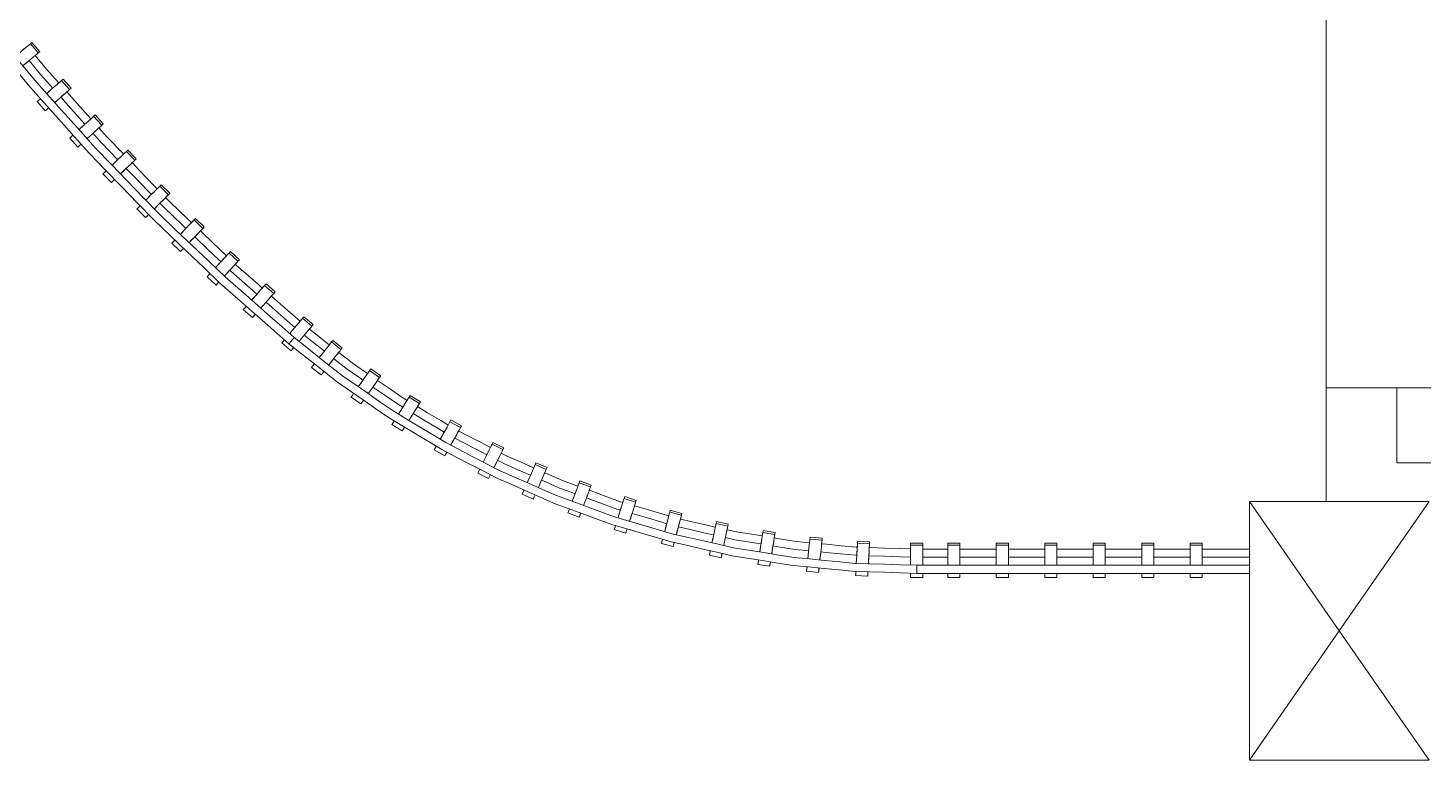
# Model space of a CAD drawing. Header units: inches. Extents: x -578 to 1873, y 397 to 1812.
# Drawn here: x 487.2 to 659.9, y 821.7 to 912.3 of the extents above; entities that cross this region are included whole.
import ezdxf

# ---------------------------------------------------------------- set-up
doc = ezdxf.new("R2010")
doc.units = ezdxf.units.IN
doc.header["$MEASUREMENT"] = 0
doc.layers.add('A-FLOR-HRAL', color=11, linetype='Continuous', lineweight=9)
doc.layers.add('A-WALL', color=113, linetype='Continuous', lineweight=13)

# ---------------------------------------------------------------- blocks, each defined once
blk = doc.blocks.new('3D Cad File Example_dwg_Railing - 1 1_2_ x 1_2_ w 2_r-2185616-_3D_-3522-Level 1')
at = {"layer": 'A-FLOR-HRAL'}
for p, q in [((-2.25, -0.75), (-2.25, 0.75)), ((-2.25, 0.75), (-2, 0.75)), ((-2, 0.75), (-1.8, 0.75)), ((-2, 0.75), (-1.9, 0.75)), ((-2, -0.75), (-2, 0.75)), ((-1.8, 0.75), (-1.9, 0.75)), ((-1.8, 0.75), (-1.25, 0.75)), ((-1.8, 0.75), (-1.52, 0.75)), ((-1.25, 0.75), (-1.52, 0.75)), ((-1.25, 0.75), (-0.45, 0.75)), ((-1.25, 0.75), (-0.85, 0.75)), ((-0.45, 0.75), (-0.85, 0.75)), ((-0.45, 0.75), (0.45, 0.75)), ((-0.45, 0.75), (0, 0.75)), ((0.45, 0.75), (0, 0.75)), ((0.5, 0.75), (0.45, 0.75)), ((0.45, 0.75), (0.5, 0.75)), ((1.8, 0.75), (1.5, 0.75)), ((1.8, 0.75), (1.52, 0.75)), ((2, 0.75), (1.8, 0.75)), ((1.8, 0.75), (1.9, 0.75)), ((2, 0.75), (1.9, 0.75)), ((2, -0.75), (2, 0.75)), ((-2.25, -0.75), (-2, -0.75)), ((-2, -0.75), (-1.8, -0.75)), ((-2, -0.75), (-1.87, -0.75)), ((-1.8, -0.75), (-1.87, -0.75)), ((-1.8, -0.75), (-1.25, -0.75)), ((-1.8, -0.75), (-1.52, -0.75)), ((-1.25, -0.75), (-1.52, -0.75)), ((-1.25, -0.75), (-0.45, -0.75)), ((-1.25, -0.75), (-0.85, -0.75)), ((-0.45, -0.75), (-0.85, -0.75)), ((-0.45, -0.75), (0.45, -0.75)), ((-0.45, -0.75), (0, -0.75)), ((0.45, -0.75), (0, -0.75)), ((1.8, -0.75), (1.48, -0.75)), ((1.48, -0.75), (1.52, -0.75)), ((1.8, -0.75), (1.52, -0.75)), ((2, -0.75), (1.8, -0.75)), ((1.8, -0.75), (1.9, -0.75)), ((2, -0.75), (1.9, -0.75))]:
    blk.add_line(p, q, dxfattribs=at)
blk = doc.blocks.new('3D Cad File Example_dwg_Railing - 1 1_2_ x 1_2_ w 2_r-2185616-_3D_-V80-Level 1')
at = {"layer": 'A-FLOR-HRAL'}
for p, q in [((-2.25, -0.75), (-2.25, 0.75)), ((-2.25, 0.75), (-2, 0.75)), ((-2, 0.75), (-1.8, 0.75)), ((-2, 0.75), (-1.9, 0.75)), ((-2, -0.75), (-2, 0.75)), ((-1.8, 0.75), (-1.9, 0.75)), ((-1.8, 0.75), (-1.25, 0.75)), ((-1.8, 0.75), (-1.52, 0.75)), ((-1.25, 0.75), (-1.52, 0.75)), ((-1.25, 0.75), (-0.45, 0.75)), ((-1.25, 0.75), (-0.85, 0.75)), ((-0.45, 0.75), (-0.85, 0.75)), ((-0.45, 0.75), (0.45, 0.75)), ((-0.45, 0.75), (0, 0.75)), ((0.45, 0.75), (0, 0.75)), ((1.8, 0.75), (1.47, 0.75)), ((1.47, 0.75), (1.52, 0.75)), ((1.8, 0.75), (1.52, 0.75)), ((2, 0.75), (1.8, 0.75)), ((1.8, 0.75), (1.9, 0.75)), ((2, 0.75), (1.9, 0.75)), ((2, -0.75), (2, 0.75)), ((-2.25, -0.75), (-2, -0.75)), ((-2, -0.75), (-1.8, -0.75)), ((-2, -0.75), (-1.87, -0.75)), ((-1.8, -0.75), (-1.87, -0.75)), ((-1.8, -0.75), (-1.25, -0.75)), ((-1.8, -0.75), (-1.52, -0.75)), ((-1.25, -0.75), (-1.52, -0.75)), ((-1.25, -0.75), (-0.45, -0.75)), ((-1.25, -0.75), (-0.85, -0.75)), ((-0.45, -0.75), (-0.85, -0.75)), ((-0.45, -0.75), (0.45, -0.75)), ((-0.45, -0.75), (0, -0.75)), ((0.45, -0.75), (0, -0.75)), ((1.8, -0.75), (1.47, -0.75)), ((1.8, -0.75), (1.52, -0.75)), ((2, -0.75), (1.8, -0.75)), ((1.8, -0.75), (1.9, -0.75)), ((2, -0.75), (1.9, -0.75))]:
    blk.add_line(p, q, dxfattribs=at)
blk = doc.blocks.new('3D Cad File Example_dwg_Railing - 1 1_2_ x 1_2_ w 2_r-2185616-_3D_-V81-Level 1')
at = {"layer": 'A-FLOR-HRAL'}
for p, q in [((-2.25, -0.75), (-2.25, 0.75)), ((-2.25, 0.75), (-2, 0.75)), ((-2, 0.75), (-1.8, 0.75)), ((-2, 0.75), (-1.9, 0.75)), ((-2, -0.75), (-2, 0.75)), ((-1.8, 0.75), (-1.9, 0.75)), ((-1.8, 0.75), (-1.25, 0.75)), ((-1.8, 0.75), (-1.52, 0.75)), ((-1.25, 0.75), (-1.52, 0.75)), ((-1.25, 0.75), (-0.45, 0.75)), ((-1.25, 0.75), (-0.85, 0.75)), ((-0.45, 0.75), (-0.85, 0.75)), ((-0.45, 0.75), (0.45, 0.75)), ((-0.45, 0.75), (0, 0.75)), ((0.45, 0.75), (0, 0.75)), ((0.5, 0.75), (0.45, 0.75)), ((0.45, 0.75), (0.5, 0.75)), ((1.8, 0.75), (1.5, 0.75)), ((1.8, 0.75), (1.52, 0.75)), ((2, 0.75), (1.8, 0.75)), ((1.8, 0.75), (1.9, 0.75)), ((2, 0.75), (1.9, 0.75)), ((2, -0.75), (2, 0.75)), ((-2.25, -0.75), (-2, -0.75)), ((-2, -0.75), (-1.8, -0.75)), ((-2, -0.75), (-1.87, -0.75)), ((-1.8, -0.75), (-1.87, -0.75)), ((-1.8, -0.75), (-1.25, -0.75)), ((-1.8, -0.75), (-1.52, -0.75)), ((-1.25, -0.75), (-1.52, -0.75)), ((-1.25, -0.75), (-0.45, -0.75)), ((-1.25, -0.75), (-0.85, -0.75)), ((-0.45, -0.75), (-0.85, -0.75)), ((-0.45, -0.75), (0.45, -0.75)), ((-0.45, -0.75), (0, -0.75)), ((0.45, -0.75), (0, -0.75)), ((0.5, -0.75), (0.45, -0.75)), ((0.45, -0.75), (0.5, -0.75)), ((1.8, -0.75), (1.5, -0.75)), ((1.8, -0.75), (1.52, -0.75)), ((2, -0.75), (1.8, -0.75)), ((1.8, -0.75), (1.9, -0.75)), ((2, -0.75), (1.9, -0.75))]:
    blk.add_line(p, q, dxfattribs=at)
blk = doc.blocks.new('3D Cad File Example_dwg_Railing - 1 1_2_ x 1_2_ w 2_r-2185616-_3D_-V82-Level 1')
at = {"layer": 'A-FLOR-HRAL'}
for p, q in [((-2.25, -0.75), (-2.25, 0.75)), ((-2.25, 0.75), (-2, 0.75)), ((-2, 0.75), (-1.8, 0.75)), ((-2, 0.75), (-1.9, 0.75)), ((-2, -0.75), (-2, 0.75)), ((-1.8, 0.75), (-1.9, 0.75)), ((-1.8, 0.75), (-1.25, 0.75)), ((-1.8, 0.75), (-1.52, 0.75)), ((-1.25, 0.75), (-1.52, 0.75)), ((-1.25, 0.75), (-0.45, 0.75)), ((-1.25, 0.75), (-0.85, 0.75)), ((-0.45, 0.75), (-0.85, 0.75)), ((-0.45, 0.75), (0.44, 0.75)), ((-0.45, 0.75), (0, 0.75)), ((0.44, 0.75), (0, 0.75)), ((1.8, 0.75), (1.44, 0.75)), ((1.44, 0.75), (1.52, 0.75)), ((1.8, 0.75), (1.52, 0.75)), ((2, 0.75), (1.8, 0.75)), ((1.8, 0.75), (1.9, 0.75)), ((2, 0.75), (1.9, 0.75)), ((2, -0.75), (2, 0.75)), ((-2.25, -0.75), (-2, -0.75)), ((-2, -0.75), (-1.8, -0.75)), ((-2, -0.75), (-1.87, -0.75)), ((-1.8, -0.75), (-1.87, -0.75)), ((-1.8, -0.75), (-1.25, -0.75)), ((-1.8, -0.75), (-1.52, -0.75)), ((-1.25, -0.75), (-1.52, -0.75)), ((-1.25, -0.75), (-0.45, -0.75)), ((-1.25, -0.75), (-0.85, -0.75)), ((-0.45, -0.75), (-0.85, -0.75)), ((-0.45, -0.75), (0.45, -0.75)), ((-0.45, -0.75), (0, -0.75)), ((0.45, -0.75), (0, -0.75)), ((1.8, -0.75), (1.45, -0.75)), ((1.45, -0.75), (1.52, -0.75)), ((1.8, -0.75), (1.52, -0.75)), ((2, -0.75), (1.8, -0.75)), ((1.8, -0.75), (1.9, -0.75)), ((2, -0.75), (1.9, -0.75))]:
    blk.add_line(p, q, dxfattribs=at)
blk = doc.blocks.new('3D Cad File Example_dwg_Railing - 1 1_2_ x 1_2_ w 2_r-2185616-_3D_-V83-Level 1')
at = {"layer": 'A-FLOR-HRAL'}
for p, q in [((-2.25, -0.75), (-2.25, 0.75)), ((-2.25, 0.75), (-2, 0.75)), ((-2, 0.75), (-1.8, 0.75)), ((-2, 0.75), (-1.9, 0.75)), ((-2, -0.75), (-2, 0.75)), ((-1.8, 0.75), (-1.9, 0.75)), ((-1.8, 0.75), (-1.25, 0.75)), ((-1.8, 0.75), (-1.52, 0.75)), ((-1.25, 0.75), (-1.52, 0.75)), ((-1.25, 0.75), (-0.45, 0.75)), ((-1.25, 0.75), (-0.85, 0.75)), ((-0.45, 0.75), (-0.85, 0.75)), ((-0.45, 0.75), (0.45, 0.75)), ((-0.45, 0.75), (0, 0.75)), ((0.45, 0.75), (0, 0.75)), ((1.8, 0.75), (1.48, 0.75)), ((1.8, 0.75), (1.52, 0.75)), ((2, 0.75), (1.8, 0.75)), ((1.8, 0.75), (1.9, 0.75)), ((2, 0.75), (1.9, 0.75)), ((2, -0.75), (2, 0.75)), ((-2.25, -0.75), (-2, -0.75)), ((-2, -0.75), (-1.8, -0.75)), ((-2, -0.75), (-1.87, -0.75)), ((-1.8, -0.75), (-1.87, -0.75)), ((-1.8, -0.75), (-1.25, -0.75)), ((-1.8, -0.75), (-1.52, -0.75)), ((-1.25, -0.75), (-1.52, -0.75)), ((-1.25, -0.75), (-0.45, -0.75)), ((-1.25, -0.75), (-0.85, -0.75)), ((-0.45, -0.75), (-0.85, -0.75)), ((-0.45, -0.75), (0.45, -0.75)), ((-0.45, -0.75), (0, -0.75)), ((0.45, -0.75), (0, -0.75)), ((1.8, -0.75), (1.47, -0.75)), ((1.8, -0.75), (1.52, -0.75)), ((2, -0.75), (1.8, -0.75)), ((1.8, -0.75), (1.9, -0.75)), ((2, -0.75), (1.9, -0.75))]:
    blk.add_line(p, q, dxfattribs=at)
blk = doc.blocks.new('3D Cad File Example_dwg_Railing - Railing-1981445-_3D_-3523-Level 1')
at = {"layer": 'A-FLOR-HRAL'}
for p, q in [((-412.23, -262.37), (-410.43, -264.57)), ((-409.67, -263.92), (-411.47, -261.73)), ((-410.32, -261.55), (-408.91, -263.27)), ((-408.15, -262.62), (-409.56, -260.91)), ((-409.67, -263.92), (-407.78, -266.03)), ((-408.91, -263.27), (-407.4, -264.96)), ((-408.15, -262.62), (-406.65, -264.3)), ((-410.43, -264.57), (-408.53, -266.69)), ((-405.65, -265.42), (-404.4, -266.82)), ((-406.64, -268.81), (-408.53, -266.69)), ((-407.78, -266.03), (-405.89, -268.15)), ((-405.14, -267.48), (-406.4, -266.08)), ((-403.41, -269.42), (-405.14, -267.48)), ((-402.67, -268.75), (-404.4, -266.82)), ((-404.74, -270.94), (-406.64, -268.81)), ((-405.89, -268.15), (-404, -270.26)), ((-402.85, -273.06), (-404.74, -270.94)), ((-402.11, -272.38), (-404, -270.26)), ((-402.41, -270.54), (-401.38, -271.7)), ((-400.65, -271.01), (-401.67, -269.87)), ((-398.69, -273.04), (-400.65, -271.01)), ((-400.14, -274.41), (-402.11, -272.38)), ((-399.42, -273.73), (-401.38, -271.7)), ((-400.87, -275.1), (-402.85, -273.06)), ((-400.14, -274.41), (-398.17, -276.45)), ((-399.42, -273.73), (-399.33, -273.81)), ((-398.61, -273.12), (-398.69, -273.04)), ((-396.73, -275.06), (-397.54, -274.22)), ((-400.87, -275.1), (-398.89, -277.15)), ((-398.29, -274.89), (-397.45, -275.75)), ((-395.49, -277.78), (-397.45, -275.75)), ((-394.78, -277.08), (-396.73, -275.06)), ((-396.91, -279.19), (-398.89, -277.15)), ((-396.2, -278.49), (-398.17, -276.45)), ((-395.17, -278.11), (-395.49, -277.78)), ((-394.46, -277.41), (-394.78, -277.08)), ((-394.93, -281.23), (-396.91, -279.19)), ((-394.23, -280.52), (-396.2, -278.49)), ((-393.52, -279.81), (-394.13, -279.19)), ((-392.82, -279.1), (-393.42, -278.49)), ((-392.82, -279.1), (-390.78, -281.05)), ((-394.93, -281.23), (-392.87, -283.2)), ((-394.23, -280.52), (-392.18, -282.48)), ((-393.52, -279.81), (-391.48, -281.76)), ((-390.21, -281.59), (-390.78, -281.05)), ((-390.81, -285.16), (-392.87, -283.2)), ((-392.87, -283.2), (-391.84, -284.18)), ((-392.18, -282.48), (-390.12, -284.43)), ((-390.9, -282.31), (-391.48, -281.76)), ((-388.74, -282.99), (-389.12, -282.63)), ((-388.74, -282.99), (-386.71, -284.93)), ((-390.81, -285.16), (-391.84, -284.18)), ((-388.07, -286.39), (-390.12, -284.43)), ((-389.43, -283.71), (-389.81, -283.35)), ((-389.43, -283.71), (-387.39, -285.66)), ((-385.89, -285.71), (-386.71, -284.93)), ((-388.75, -287.12), (-390.81, -285.16)), ((-388.07, -286.39), (-386.02, -288.35)), ((-386.56, -286.44), (-387.39, -285.66)), ((-386.69, -289.08), (-388.75, -287.12)), ((-383.51, -290.55), (-386.02, -288.35)), ((-385.34, -287.61), (-385.48, -287.48)), ((-382.6, -290.02), (-385.34, -287.61)), ((-384.67, -286.87), (-384.8, -286.74)), ((-384.67, -286.87), (-381.94, -289.27)), ((-386.69, -289.08), (-384.16, -291.31)), ((-382.6, -290.02), (-382.11, -290.45)), ((-381.45, -289.7), (-381.94, -289.27)), ((-384.16, -291.31), (-382.65, -292.63)), ((-382.01, -291.87), (-383.51, -290.55)), ((-380.51, -293.19), (-382.01, -291.87)), ((-380.98, -291.44), (-379.86, -292.43)), ((-379.22, -291.66), (-380.32, -290.69)), ((-377.71, -292.98), (-379.22, -291.66)), ((-381.15, -293.95), (-382.65, -292.63)), ((-380.51, -293.19), (-379, -294.51)), ((-378.36, -293.75), (-379.86, -292.43)), ((-377.71, -292.98), (-376.78, -293.81)), ((-379.65, -295.27), (-381.15, -293.95)), ((-379.65, -295.27), (-378.15, -296.6)), ((-379, -294.51), (-377.5, -295.83)), ((-377.42, -294.57), (-378.36, -293.75)), ((-375.62, -294.77), (-374.64, -295.54)), ((-378.15, -296.6), (-378.14, -296.58)), ((-378.15, -296.6), (-376.58, -297.84)), ((-378.1, -296.54), (-378.14, -296.58)), ((-378.05, -296.48), (-378.1, -296.54)), ((-378.05, -296.48), (-377.99, -296.4)), ((-377.99, -296.4), (-377.91, -296.31)), ((-377.82, -296.21), (-377.91, -296.31)), ((-377.82, -296.21), (-377.74, -296.11)), ((-377.74, -296.11), (-377.66, -296.02)), ((-377.6, -295.94), (-377.66, -296.02)), ((-377.6, -295.94), (-377.55, -295.88)), ((-377.51, -295.84), (-377.55, -295.88)), ((-377.5, -295.83), (-377.51, -295.84)), ((-377.5, -295.83), (-375.93, -297.07)), ((-376.27, -295.53), (-375.29, -296.31)), ((-375.93, -297.07), (-374.36, -298.31)), ((-375.29, -296.31), (-373.77, -297.5)), ((-374.64, -295.54), (-373.16, -296.72)), ((-376.58, -297.84), (-375.01, -299.08)), ((-374.36, -298.31), (-371.53, -300.55)), ((-370.94, -299.75), (-372.6, -298.44)), ((-371.98, -297.65), (-370.34, -298.94)), ((-375.01, -299.08), (-372.13, -301.36)), ((-370.94, -299.75), (-369.38, -300.82)), ((-368.8, -300.01), (-370.34, -298.94)), ((-368.42, -300.27), (-368.8, -300.01)), ((-372.13, -301.36), (-370.55, -302.45)), ((-371.53, -300.55), (-369.97, -301.64)), ((-368.4, -302.72), (-369.97, -301.64)), ((-369, -301.09), (-369.38, -300.82)), ((-366.28, -302.97), (-367.76, -301.94)), ((-367.19, -301.12), (-365.72, -302.14)), ((-365.72, -302.14), (-364.19, -303.2)), ((-370.55, -302.45), (-368.97, -303.54)), ((-367.39, -304.63), (-368.97, -303.54)), ((-368.4, -302.72), (-366.84, -303.8)), ((-366.84, -303.8), (-365.27, -304.88)), ((-364.73, -304.04), (-366.28, -302.97)), ((-364.19, -303.2), (-363.53, -303.6)), ((-365.81, -305.72), (-367.39, -304.63)), ((-365.27, -304.88), (-363.64, -305.87)), ((-364.06, -304.45), (-364.73, -304.04)), ((-361.49, -305.99), (-362.77, -305.22)), ((-362.24, -304.37), (-360.98, -305.13)), ((-360.98, -305.13), (-359.37, -306.1)), ((-365.81, -305.72), (-364.17, -306.71)), ((-362.52, -307.7), (-364.17, -306.71)), ((-362.01, -306.85), (-363.64, -305.87)), ((-362.01, -306.85), (-360.38, -307.83)), ((-361.49, -305.99), (-359.88, -306.96)), ((-359.88, -306.96), (-358.94, -307.53)), ((-359.37, -306.1), (-358.45, -306.65)), ((-356.11, -307.92), (-357.14, -307.39)), ((-362.52, -307.7), (-360.88, -308.69)), ((-360.88, -308.69), (-359.23, -309.68)), ((-360.38, -307.83), (-358.75, -308.81)), ((-357.06, -309.68), (-358.75, -308.81)), ((-357.63, -308.26), (-356.58, -308.8)), ((-354.91, -309.67), (-356.58, -308.8)), ((-354.45, -308.78), (-356.11, -307.92)), ((-354.45, -308.78), (-353.22, -309.42)), ((-359.23, -309.68), (-357.53, -310.56)), ((-357.53, -310.56), (-355.83, -311.45)), ((-357.06, -309.68), (-355.37, -310.56)), ((-355.37, -310.56), (-353.68, -311.43)), ((-353.66, -310.32), (-354.91, -309.67)), ((-351.88, -310.11), (-351.12, -310.51)), ((-351.12, -310.51), (-349.41, -311.26)), ((-354.12, -312.33), (-355.83, -311.45)), ((-352.42, -313.21), (-354.12, -312.33)), ((-351.99, -312.31), (-353.68, -311.43)), ((-351.56, -311.41), (-352.33, -311.01)), ((-351.99, -312.31), (-350.24, -313.08)), ((-351.56, -311.41), (-349.83, -312.17)), ((-349.83, -312.17), (-348.26, -312.86)), ((-347.86, -311.94), (-349.41, -311.26)), ((-346.49, -312.54), (-345.98, -312.76)), ((-350.66, -313.98), (-352.42, -313.21)), ((-348.9, -314.76), (-350.66, -313.98)), ((-350.24, -313.08), (-348.5, -313.84)), ((-346.76, -314.61), (-348.5, -313.84)), ((-346.37, -313.69), (-346.88, -313.46)), ((-346.37, -313.69), (-344.64, -314.45)), ((-345.98, -312.76), (-344.27, -313.52)), ((-344.27, -313.52), (-342.51, -314.16)), ((-342.39, -314.21), (-342.51, -314.16)), ((-347.15, -315.53), (-348.9, -314.76)), ((-347.15, -315.53), (-345.39, -316.3)), ((-345.02, -315.37), (-346.76, -314.61)), ((-345.02, -315.37), (-343.23, -316.03)), ((-344.64, -314.45), (-342.87, -315.09)), ((-343.23, -316.03), (-341.44, -316.68)), ((-342.74, -315.14), (-342.87, -315.09)), ((-341.1, -315.74), (-341.33, -315.66)), ((-339.33, -316.39), (-341.1, -315.74)), ((-340.76, -314.8), (-340.98, -314.72)), ((-340.76, -314.8), (-339, -315.45)), ((-339, -315.45), (-337.24, -316.09)), ((-343.59, -316.96), (-345.39, -316.3)), ((-341.79, -317.62), (-343.59, -316.96)), ((-341.79, -317.62), (-339.98, -318.28)), ((-341.44, -316.68), (-339.65, -317.33)), ((-339.65, -317.33), (-337.87, -317.99)), ((-339.33, -316.39), (-337.55, -317.04)), ((-337.12, -317.17), (-337.55, -317.04)), ((-337.24, -316.09), (-336.82, -316.21)), ((-333.93, -318.1), (-335.68, -317.59)), ((-333.65, -317.15), (-335.38, -316.64)), ((-333.65, -317.15), (-331.86, -317.68)), ((-331.86, -317.68), (-331.13, -317.89)), ((-338.18, -318.94), (-339.98, -318.28)), ((-338.18, -318.94), (-336.34, -319.48)), ((-336.04, -318.53), (-337.87, -317.99)), ((-334.5, -320.02), (-336.34, -319.48)), ((-336.04, -318.53), (-334.22, -319.06)), ((-332.39, -319.6), (-334.22, -319.06)), ((-333.93, -318.1), (-332.12, -318.64)), ((-331.39, -318.85), (-332.12, -318.64)), ((-329.94, -319.26), (-328.47, -319.59)), ((-329.69, -318.29), (-328.24, -318.62)), ((-328.24, -318.62), (-326.41, -319.03)), ((-325.38, -319.27), (-326.41, -319.03)), ((-334.5, -320.02), (-332.66, -320.56)), ((-330.82, -321.11), (-332.66, -320.56)), ((-332.39, -319.6), (-330.57, -320.14)), ((-328.95, -321.53), (-330.82, -321.11)), ((-328.71, -320.56), (-330.57, -320.14)), ((-328.71, -320.56), (-326.85, -320.98)), ((-326.63, -320.01), (-328.47, -319.59)), ((-326.85, -320.98), (-325, -321.4)), ((-325.58, -320.25), (-326.63, -320.01)), ((-322.95, -320.84), (-324.12, -320.58)), ((-323.91, -319.6), (-322.76, -319.86)), ((-321.09, -321.14), (-322.95, -320.84)), ((-320.91, -320.16), (-322.76, -319.86)), ((-321.09, -321.14), (-319.72, -321.36)), ((-320.91, -320.16), (-319.56, -320.37)), ((-318.08, -320.61), (-317.22, -320.75)), ((-315.37, -321.05), (-317.22, -320.75)), ((-313.7, -321.21), (-315.37, -321.05)), ((-327.07, -321.96), (-328.95, -321.53)), ((-327.07, -321.96), (-325.2, -322.38)), ((-323.33, -322.81), (-325.2, -322.38)), ((-323.14, -321.82), (-325, -321.4)), ((-321.44, -323.11), (-323.33, -322.81)), ((-321.26, -322.13), (-323.14, -321.82)), ((-321.26, -322.13), (-319.38, -322.43)), ((-319.38, -322.43), (-317.5, -322.73)), ((-318.23, -321.6), (-317.36, -321.74)), ((-317.5, -322.73), (-315.62, -323.03)), ((-317.36, -321.74), (-315.5, -322.04)), ((-313.8, -322.2), (-315.5, -322.04)), ((-311.74, -322.4), (-312.31, -322.34)), ((-312.2, -321.35), (-311.64, -321.4)), ((-309.86, -322.58), (-311.74, -322.4)), ((-311.64, -321.4), (-309.78, -321.58)), ((-309.86, -322.58), (-307.98, -322.76)), ((-309.78, -321.58), (-307.92, -321.76)), ((-307.86, -322.76), (-307.98, -322.76)), ((-307.8, -321.77), (-307.92, -321.76)), ((-304.43, -322.87), (-306.36, -322.81)), ((-304.43, -321.87), (-306.3, -321.81)), ((-304.43, -321.87), (-302.44, -321.94)), ((-302.44, -322.94), (-304.43, -322.87)), ((-301.19, -321.98), (-302.44, -321.94)), ((-301.19, -322.98), (-302.44, -322.94)), ((-296.59, -322), (-299.69, -322)), ((-290.59, -322), (-295.09, -322)), ((-284.59, -322), (-289.09, -322)), ((-278.59, -322), (-283.09, -322)), ((-272.59, -322), (-277.09, -322)), ((-266.59, -322), (-271.09, -322)), ((-259.25, -322), (-265.09, -322)), ((-319.54, -323.41), (-321.44, -323.11)), ((-319.54, -323.41), (-317.65, -323.72)), ((-315.75, -324.02), (-317.65, -323.72)), ((-313.84, -324.21), (-315.75, -324.02)), ((-315.62, -323.03), (-313.73, -323.21)), ((-311.93, -324.39), (-313.84, -324.21)), ((-313.73, -323.21), (-311.84, -323.39)), ((-310.02, -324.57), (-311.93, -324.39)), ((-311.84, -323.39), (-309.94, -323.58)), ((-310.02, -324.57), (-308.11, -324.76)), ((-308.05, -323.76), (-309.94, -323.58)), ((-304.43, -323.87), (-308.05, -323.76)), ((-304.43, -323.87), (-302.44, -323.94)), ((-300.44, -324), (-302.44, -323.94)), ((-259.25, -324), (-300.44, -324)), ((-300.44, -324), (-300.44, -324.02)), ((-300.44, -324.02), (-300.44, -324.07)), ((-300.44, -324.07), (-300.44, -324.15)), ((-300.44, -324.25), (-300.44, -324.15)), ((-300.44, -324.25), (-300.44, -324.37)), ((-300.44, -324.37), (-300.44, -324.5)), ((-300.44, -324.5), (-300.44, -324.63)), ((-300.44, -324.63), (-300.44, -324.75)), ((-296.59, -323), (-299.69, -323)), ((-290.59, -323), (-295.09, -323)), ((-284.59, -323), (-289.09, -323)), ((-278.59, -323), (-283.09, -323)), ((-272.59, -323), (-277.09, -323)), ((-266.59, -323), (-271.09, -323)), ((-259.25, -323), (-265.09, -323)), ((-304.43, -324.87), (-308.11, -324.76)), ((-302.44, -324.94), (-304.43, -324.87)), ((-300.44, -325), (-302.44, -324.94)), ((-300.44, -324.75), (-300.44, -324.85)), ((-300.44, -324.85), (-300.44, -324.93)), ((-300.44, -324.93), (-300.44, -324.98)), ((-300.44, -325), (-300.44, -324.98)), ((-259.25, -325), (-300.44, -325))]:
    blk.add_line(p, q, dxfattribs=at)
for name, p, rotation in [('3D Cad File Example_dwg_Railing - 1 1_2_ x 1_2_ w 2_r-2185616-_3D_-V82-Level 1', (-411.21, -261.32), 220.0029696103108), ('3D Cad File Example_dwg_Railing - 1 1_2_ x 1_2_ w 2_r-2185616-_3D_-V82-Level 1', (-407.31, -265.88), 221.2263670376365), ('3D Cad File Example_dwg_Railing - 1 1_2_ x 1_2_ w 2_r-2185616-_3D_-V80-Level 1', (-403.31, -270.35), 222.4497644649621), ('3D Cad File Example_dwg_Railing - 1 1_2_ x 1_2_ w 2_r-2185616-_3D_-V82-Level 1', (-399.21, -274.73), 223.6731618922877), ('3D Cad File Example_dwg_Railing - 1 1_2_ x 1_2_ w 2_r-2185616-_3D_-V80-Level 1', (-395.02, -279.03), 224.8965593196133), ('3D Cad File Example_dwg_Railing - 1 1_2_ x 1_2_ w 2_r-2185616-_3D_-V82-Level 1', (-390.74, -283.23), 226.1199567469389), ('3D Cad File Example_dwg_Railing - 1 1_2_ x 1_2_ w 2_r-2185616-_3D_-V83-Level 1', (-386.37, -287.34), 227.3433541742645), ('3D Cad File Example_dwg_Railing - 1 1_2_ x 1_2_ w 2_r-2185616-_3D_-V82-Level 1', (-381.92, -291.36), 228.5667516015901), ('3D Cad File Example_dwg_Railing - 1 1_2_ x 1_2_ w 2_r-2185616-_3D_-V80-Level 1', (-377.18, -295.45), 229.8425396238115), ('3D Cad File Example_dwg_Railing - 1 1_2_ x 1_2_ w 2_r-2185616-_3D_-V82-Level 1', (-373.53, -298.41), 232.1066156775859), ('3D Cad File Example_dwg_Railing - 1 1_2_ x 1_2_ w 2_r-2185616-_3D_-V82-Level 1', (-368.7, -301.97), 234.9954785101783), ('3D Cad File Example_dwg_Railing - 1 1_2_ x 1_2_ w 2_r-2185616-_3D_-V80-Level 1', (-363.7, -305.29), 237.8843413427707), ('3D Cad File Example_dwg_Railing - 1 1_2_ x 1_2_ w 2_r-2185616-_3D_-V83-Level 1', (-358.54, -308.35), 240.773204175363), ('3D Cad File Example_dwg_Railing - 1 1_2_ x 1_2_ w 2_r-2185616-_3D_-V82-Level 1', (-353.23, -311.15), 243.6620670079554), ('3D Cad File Example_dwg_Railing - 1 1_2_ x 1_2_ w 2_r-2185616-_3D_-V82-Level 1', (-347.79, -313.67), 246.5509298405479), ('3D Cad File Example_dwg_Railing - 1 1_2_ x 1_2_ w 2_r-2185616-_3D_-V82-Level 1', (-342.23, -315.92), 249.4397926731403), ('3D Cad File Example_dwg_Railing - 1 1_2_ x 1_2_ w 2_r-2185616-_3D_-V80-Level 1', (-336.56, -317.88), 252.3286555057327), ('3D Cad File Example_dwg_Railing - 1 1_2_ x 1_2_ w 2_r-2185616-_3D_-V80-Level 1', (-330.8, -319.56), 255.217518338325), ('3D Cad File Example_dwg_Railing - 1 1_2_ x 1_2_ w 2_r-2185616-_3D_-V82-Level 1', (-324.96, -320.95), 258.1063811709174), ('3D Cad File Example_dwg_Railing - 1 1_2_ x 1_2_ w 2_r-2185616-_3D_-V82-Level 1', (-319.06, -322.03), 260.9952440035098), ('3D Cad File Example_dwg_Railing - 1 1_2_ x 1_2_ w 2_r-2185616-_3D_-V82-Level 1', (-313.12, -322.82), 263.8841068361021), ('3D Cad File Example_dwg_Railing - 1 1_2_ x 1_2_ w 2_r-2185616-_3D_-3522-Level 1', (-307.14, -323.31), 266.7729696686946), ('3D Cad File Example_dwg_Railing - 1 1_2_ x 1_2_ w 2_r-2185616-_3D_-3522-Level 1', (-300.44, -323.5), 269.9999999999998), ('3D Cad File Example_dwg_Railing - 1 1_2_ x 1_2_ w 2_r-2185616-_3D_-V81-Level 1', (-295.84, -323.5), 269.9999999999998), ('3D Cad File Example_dwg_Railing - 1 1_2_ x 1_2_ w 2_r-2185616-_3D_-V81-Level 1', (-289.84, -323.5), 269.9999999999998), ('3D Cad File Example_dwg_Railing - 1 1_2_ x 1_2_ w 2_r-2185616-_3D_-V81-Level 1', (-283.84, -323.5), 269.9999999999998), ('3D Cad File Example_dwg_Railing - 1 1_2_ x 1_2_ w 2_r-2185616-_3D_-V81-Level 1', (-277.84, -323.5), 269.9999999999998), ('3D Cad File Example_dwg_Railing - 1 1_2_ x 1_2_ w 2_r-2185616-_3D_-V81-Level 1', (-271.84, -323.5), 269.9999999999998), ('3D Cad File Example_dwg_Railing - 1 1_2_ x 1_2_ w 2_r-2185616-_3D_-V81-Level 1', (-265.84, -323.5), 269.9999999999998)]:
    blk.add_blockref(name, p, dxfattribs=dict(rotation=rotation))
blk = doc.blocks.new('3D Cad File Example_dwg_Parapet Cap Bandstand - Parapet Cap Bandstand-1996151-_3D_-3524-Level 1')
at = {"layer": 'A-WALL'}
for p, q in [((-249.75, -302.03), (-249.75, -92.91)), ((-249.75, -316.1), (-249.75, -302.03)), ((-236.13, -302.03), (-249.75, -302.03)), ((-259.25, -348.1), (-259.25, -316.1)), ((-259.25, -316.1), (-237, -316.1)), ((-248.13, -332.1), (-259.25, -316.1)), ((-248.13, -332.1), (-237, -316.1)), ((-259.25, -348.1), (-248.13, -332.1)), ((-237, -348.1), (-248.13, -332.1)), ((-259.25, -348.1), (-237, -348.1))]:
    blk.add_line(p, q, dxfattribs=at)
blk = doc.blocks.new('3D Cad File Example_dwg_Railing - Balustrade Pier_23-1718561-_3D_-V103-Level 1')
at = {"layer": 'A-FLOR-HRAL'}
for p, q in [((-9.56, -9.56), (-9.56, 9.56)), ((-0.25, 9.56), (-9.56, 9.56)), ((9.56, -9.56), (9.56, 4.7)), ((-9.56, -9.56), (9.56, -9.56))]:
    blk.add_line(p, q, dxfattribs=at)
blk = doc.blocks.new('3D Cad File Example_dwg_Railing - Railing-2111525-_3D_-3551-Level 1')
at = {"layer": 'A-FLOR-HRAL'}
for p, q in [((-221.87, -294.87), (-202.51, -294.87)), ((-199.21, -294.87), (-188.11, -294.87)), ((-221.87, -301.77), (-196.13, -301.77)), ((-193.32, -301.77), (-188.11, -301.77)), ((-221.87, -308.67), (-188.85, -308.67))]:
    blk.add_line(p, q, dxfattribs=at)
at = {"rotation": 89.99999999999987}
blk.add_blockref('3D Cad File Example_dwg_Railing - Balustrade Pier_23-1718561-_3D_-V103-Level 1', (-231.43, -301.77), dxfattribs=at)
blk = doc.blocks.new('3D Cad File Example_dwg-2744-Level 1')
for name in ['3D Cad File Example_dwg_Parapet Cap Bandstand - Parapet Cap Bandstand-1996151-_3D_-3524-Level 1', '3D Cad File Example_dwg_Railing - Railing-1981445-_3D_-3523-Level 1', '3D Cad File Example_dwg_Railing - Railing-2111525-_3D_-3551-Level 1']:
    blk.add_blockref(name, (0, 0))

msp = doc.modelspace()

# ---------------------------------------------------------------- block references
at = {"layer": 'A-WALL', "color": 30, "lineweight": 9}
msp.add_blockref('3D Cad File Example_dwg-2744-Level 1', (897.69, 1169.79), dxfattribs=at)

doc.saveas('drawing.dxf')
